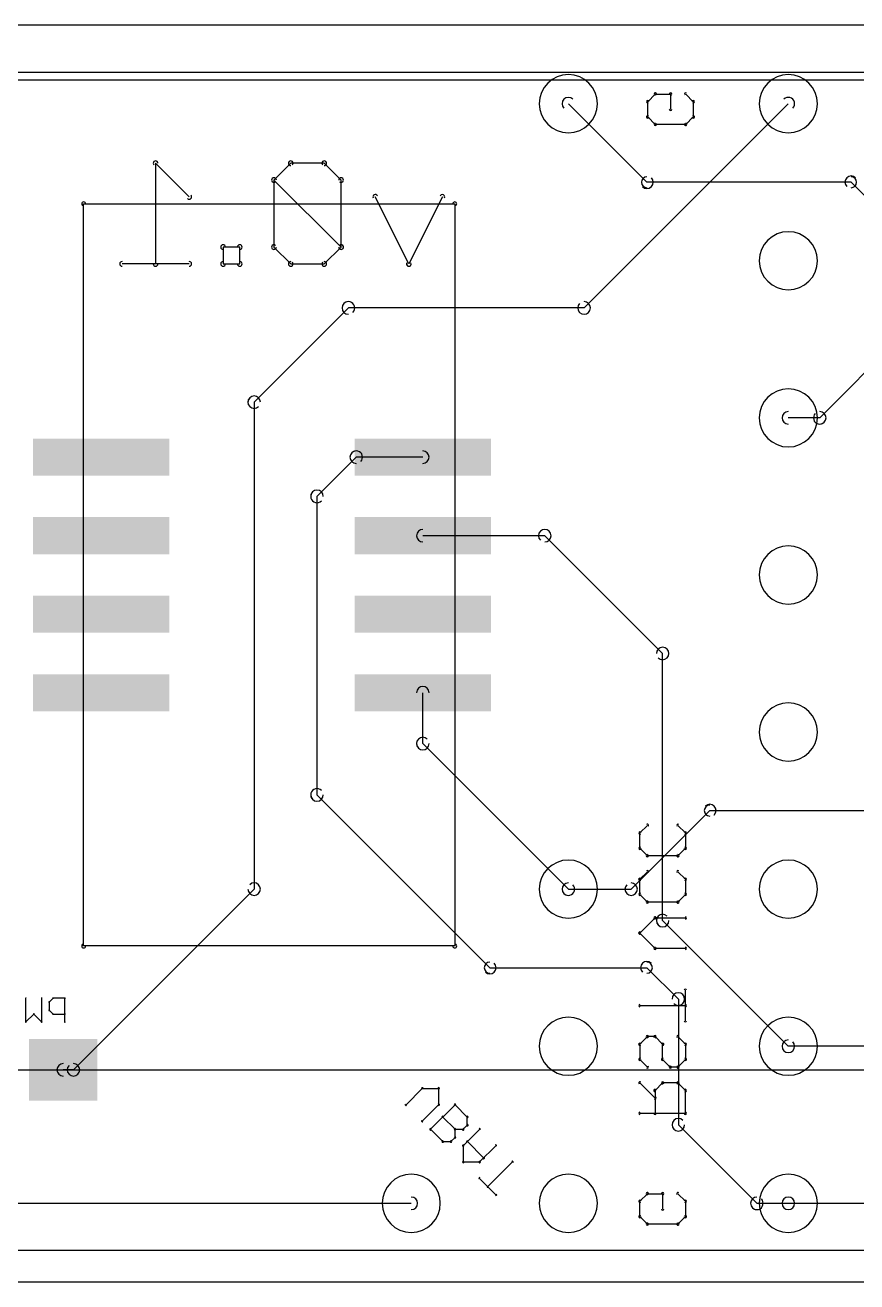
# Model space of a CAD drawing. Extents: x 0 to 45.1, y 0 to 20.3.
# Drawn here: x 18.4 to 31.84, y 0 to 20.32 of the extents above; entities that cross this region are included whole.
import ezdxf

# ---------------------------------------------------------------- set-up
doc = ezdxf.new("R2010")
doc.units = 0
doc.layers.get('0').update_dxf_attribs({"linetype": 'CONTINUOUS'})
for name, color, linetype in [('1', 14, 'CONTINUOUS'), ('16', 174, 'CONTINUOUS'), ('17', 94, 'CONTINUOUS'), ('20', 178, 'CONTINUOUS'), ('21', 214, 'CONTINUOUS'), ('26', 251, 'CONTINUOUS')]:
    doc.layers.add(name, color=color, linetype=linetype)

# ---------------------------------------------------------------- blocks, each defined once
blk = doc.blocks.new('ROUNDP')
blk.add_lwpolyline([(0, -0.25, 1), (0, 0.25, 1), (0, -0.25)], format="xyb")
blk = doc.blocks.new('RECT')
blk.add_solid([(-0.5, -0.5), (0.5, -0.5), (-0.5, 0.5), (0.5, 0.5)])

msp = doc.modelspace()

# ---------------------------------------------------------------- linework, layer by layer
at = {"layer": '1'}
for points in [[(27.2498, 19.1218, 1), (27.1062, 18.9782)], [(28.448, 17.8689, 1), (28.448, 17.6911)], [(28.3762, 17.7082, 1), (28.5198, 17.8518)], [(31.8218, 17.8518, 1), (31.6782, 17.7082)], [(31.75, 17.6911, 1), (31.75, 17.8689)], [(30.734, 14.0716, 1), (30.734, 13.8684)], [(31.1702, 14.0418, 1), (31.3138, 13.8982)], [(31.242, 13.8684, 1), (31.242, 14.0716)], [(29.464, 7.7089, 1), (29.464, 7.5311)], [(29.5358, 7.5482, 1), (29.3922, 7.6918)], [(27.178, 6.4516, 1), (27.178, 6.2484)], [(28.1222, 6.4218, 1), (28.2658, 6.2782)], [(28.194, 6.2484, 1), (28.194, 6.4516)]]:
    msp.add_lwpolyline(points, format="xyb", dxfattribs=at)
for points in [[(28.448, 17.78), (27.178, 19.05)], [(31.75, 17.78), (28.448, 17.78)], [(32.258, 17.272), (31.75, 17.78)], [(32.512, 15.24), (31.242, 13.97)], [(31.242, 13.97), (30.734, 13.97)], [(28.194, 6.35), (29.464, 7.62)], [(29.464, 7.62), (34.5308, 7.62)], [(27.178, 6.35), (28.194, 6.35)]]:
    msp.add_lwpolyline(points, dxfattribs=at)
at = {"layer": '16'}
for points in [[(9.398, 19.558), (38.862, 19.558)], [(30.734, 19.05), (27.432, 15.748)], [(23.622, 15.748), (22.098, 14.224)], [(27.432, 15.748), (23.622, 15.748)], [(22.098, 14.224), (22.098, 6.35)], [(23.749, 13.335), (23.114, 12.7)], [(24.825, 13.335), (23.749, 13.335)], [(23.114, 12.7), (23.114, 7.874)], [(26.797, 12.065), (24.825, 12.065)], [(28.702, 10.16), (26.797, 12.065)], [(28.702, 5.842), (28.702, 10.16)], [(24.825, 8.703), (24.825, 9.525)], [(27.178, 6.35), (24.825, 8.703)], [(23.114, 7.874), (25.908, 5.08)], [(22.098, 6.35), (19.177, 3.429)], [(30.734, 3.81), (28.702, 5.842)], [(25.908, 5.08), (28.448, 5.08)], [(28.448, 5.08), (28.956, 4.572)], [(28.956, 4.572), (28.956, 2.54)], [(32.424, 3.81), (30.734, 3.81)], [(19.177, 3.429), (19.011, 3.429)], [(28.956, 2.54), (30.226, 1.27)], [(12.192, 1.27), (24.638, 1.27)], [(30.226, 1.27), (30.734, 1.27)], [(30.734, 1.27), (33.186, 1.27)], [(38.862, 0.508), (6.35, 0.508)]]:
    msp.add_lwpolyline(points, dxfattribs=at)
for points in [[(30.8058, 18.9782, 1), (30.6622, 19.1218)], [(23.622, 15.8496, 1), (23.622, 15.6464)], [(27.432, 15.6464, 1), (27.432, 15.8496)], [(23.6938, 15.6762, 1), (23.5502, 15.8198)], [(27.3602, 15.8198, 1), (27.5038, 15.6762)], [(22.1996, 14.224, 1), (21.9964, 14.224)], [(22.0262, 14.2958, 1), (22.1698, 14.1522)], [(23.749, 13.4366, 1), (23.749, 13.2334)], [(23.8208, 13.2632, 1), (23.6772, 13.4068)], [(24.825, 13.2334, 1), (24.825, 13.4366)], [(23.2156, 12.7, 1), (23.0124, 12.7)], [(23.0422, 12.7718, 1), (23.1858, 12.6282)], [(24.825, 12.1666, 1), (24.825, 11.9634)], [(26.8688, 12.1368, 1), (26.7252, 11.9932)], [(26.797, 11.9634, 1), (26.797, 12.1666)], [(28.8036, 10.16, 1), (28.6004, 10.16)], [(28.6302, 10.0882, 1), (28.7738, 10.2318)], [(24.9266, 9.525, 1), (24.7234, 9.525)], [(24.8968, 8.7748, 1), (24.7532, 8.6312)], [(24.7234, 8.703, 1), (24.9266, 8.703)], [(23.1858, 7.9458, 1), (23.0422, 7.8022)], [(23.0124, 7.874, 1), (23.2156, 7.874)], [(21.9964, 6.35, 1), (22.1996, 6.35)], [(22.1698, 6.2782, 1), (22.0262, 6.4218)], [(27.1062, 6.2782, 1), (27.2498, 6.4218)], [(28.7738, 5.9138, 1), (28.6302, 5.7702)], [(28.6004, 5.842, 1), (28.8036, 5.842)], [(25.908, 5.1689, 1), (25.908, 4.9911)], [(25.8362, 5.0082, 1), (25.9798, 5.1518)], [(28.5198, 5.1518, 1), (28.3762, 5.0082)], [(28.448, 4.9911, 1), (28.448, 5.1689)], [(29.0576, 4.572, 1), (28.8544, 4.572)], [(28.8842, 4.5002, 1), (29.0278, 4.6438)], [(30.734, 3.9116, 1), (30.734, 3.7084)], [(30.6622, 3.7382, 1), (30.8058, 3.8818)], [(19.011, 3.5306, 1), (19.011, 3.3274)], [(19.1052, 3.5008, 1), (19.2488, 3.3572)], [(19.177, 3.3274, 1), (19.177, 3.5306)], [(28.8544, 2.54, 1), (29.0576, 2.54)], [(29.0278, 2.6118, 1), (28.8842, 2.4682)], [(24.638, 1.1684, 1), (24.638, 1.3716)], [(30.226, 1.3716, 1), (30.226, 1.1684)], [(30.1542, 1.1982, 1), (30.2978, 1.3418)], [(30.734, 1.3716, 1), (30.734, 1.1684)], [(30.734, 1.1684, 1), (30.734, 1.3716)]]:
    msp.add_lwpolyline(points, format="xyb", dxfattribs=at)
at = {"layer": '20'}
for p, q in [((37.211, 20.32), (7.874, 20.32)), ((7.874, 0), (37.211, 0))]:
    msp.add_line(p, q, dxfattribs=at)
at = {"layer": '21'}
for points in [[(42.3418, 19.431), (14.3418, 19.431)], [(19.3418, 5.431), (19.3418, 17.431)], [(19.3418, 17.431), (25.3418, 17.431)], [(25.3418, 17.431), (25.3418, 5.431)], [(25.3418, 5.431), (19.3418, 5.431)], [(14.3418, 3.431), (42.3418, 3.431)]]:
    msp.add_lwpolyline(points, dxfattribs=at)
for points in [[(19.3735, 17.431, 1), (19.3101, 17.431)], [(19.3418, 17.4627, 1), (19.3418, 17.3993)], [(25.3736, 17.431, 1), (25.3101, 17.431)], [(25.3418, 17.3993, 1), (25.3418, 17.4627)], [(19.3418, 5.4627, 1), (19.3418, 5.3993)], [(19.3101, 5.431, 1), (19.3735, 5.431)], [(25.3101, 5.431, 1), (25.3736, 5.431)], [(25.3418, 5.3993, 1), (25.3418, 5.4627)]]:
    msp.add_lwpolyline(points, format="xyb", dxfattribs=at)
at = {"layer": '26'}
for points in [[(28.4798, 19.0825, 1), (28.4417, 19.0825)], [(28.5836, 19.2244, 1), (28.5836, 19.1863)], [(28.597, 19.1919, 1), (28.5701, 19.2188)], [(28.8484, 19.2054, 1), (28.8103, 19.2054)], [(28.8293, 19.1863, 1), (28.8293, 19.2244)], [(29.0885, 19.2188, 1), (29.0616, 19.1919)], [(29.217, 19.0825, 1), (29.1789, 19.0825)], [(28.4472, 19.096, 1), (28.4742, 19.069)], [(28.8103, 18.9596, 1), (28.8484, 18.9596)], [(29.1845, 19.069, 1), (29.2114, 19.096)], [(28.4742, 18.8502, 1), (28.4472, 18.8233)], [(28.4417, 18.8368, 1), (28.4798, 18.8368)], [(28.5836, 18.7329, 1), (28.5836, 18.6948)], [(28.5701, 18.7004, 1), (28.597, 18.7274)], [(29.0616, 18.7274, 1), (29.0885, 18.7004)], [(29.0751, 18.6948, 1), (29.0751, 18.7329)], [(29.1789, 18.8368, 1), (29.217, 18.8368)], [(29.2114, 18.8233, 1), (29.1845, 18.8502)], [(20.5326, 18.1131, 1), (20.4787, 18.0592)], [(20.5437, 18.0862, 1), (20.4675, 18.0862)], [(22.6902, 18.1243, 1), (22.6902, 18.0481)], [(22.7171, 18.0592, 1), (22.6632, 18.1131)], [(23.2595, 18.1131, 1), (23.2056, 18.0592)], [(23.2325, 18.0481, 1), (23.2325, 18.1243)], [(22.446, 17.842, 1), (22.3921, 17.7881)], [(22.4571, 17.815, 1), (22.3809, 17.815)], [(22.3921, 17.842, 1), (22.446, 17.7881)], [(23.5418, 17.815, 1), (23.4656, 17.815)], [(23.4767, 17.7881, 1), (23.5306, 17.842)], [(21.021, 17.5169, 1), (21.0749, 17.5708)], [(24.0902, 17.5609, 1), (24.0221, 17.5268)], [(25.1749, 17.5268, 1), (25.1068, 17.5609)], [(21.5954, 16.7685, 1), (21.5954, 16.6923)], [(21.6335, 16.7304, 1), (21.5573, 16.7304)], [(21.9046, 16.7304, 1), (21.8284, 16.7304)], [(21.8665, 16.6923, 1), (21.8665, 16.7685)], [(22.446, 16.7573, 1), (22.3921, 16.7034)], [(22.3809, 16.7304, 1), (22.4571, 16.7304)], [(23.4656, 16.7304, 1), (23.5418, 16.7304)], [(23.5306, 16.7034, 1), (23.4767, 16.7573)], [(23.4767, 16.7034, 1), (23.5306, 16.7573)], [(19.9633, 16.4973, 1), (19.9633, 16.4211)], [(20.4675, 16.4592, 1), (20.5437, 16.4592)], [(21.0479, 16.4211, 1), (21.0479, 16.4973)], [(21.5954, 16.4973, 1), (21.5954, 16.4211)], [(21.5573, 16.4592, 1), (21.6335, 16.4592)], [(21.8284, 16.4592, 1), (21.9046, 16.4592)], [(21.8665, 16.4211, 1), (21.8665, 16.4973)], [(22.6902, 16.4973, 1), (22.6902, 16.4211)], [(22.6632, 16.4323, 1), (22.7171, 16.4861)], [(23.2056, 16.4861, 1), (23.2595, 16.4323)], [(23.2325, 16.4211, 1), (23.2325, 16.4973)], [(24.5644, 16.4762, 1), (24.6326, 16.4422)], [(24.5644, 16.4422, 1), (24.6326, 16.4762)], [(28.47, 7.3673, 1), (28.4431, 7.3943)], [(28.9615, 7.3943, 1), (28.9346, 7.3673)], [(28.3202, 7.2714, 1), (28.3472, 7.2445)], [(28.3528, 7.2579, 1), (28.3147, 7.2579)], [(29.09, 7.2579, 1), (29.0519, 7.2579)], [(29.0575, 7.2445, 1), (29.0844, 7.2714)], [(28.3472, 7.0256, 1), (28.3202, 6.9987)], [(28.3147, 7.0122, 1), (28.3528, 7.0122)], [(29.0519, 7.0122, 1), (29.09, 7.0122)], [(29.0844, 6.9987, 1), (29.0575, 7.0256)], [(28.4566, 6.9084, 1), (28.4566, 6.8703)], [(28.4431, 6.8758, 1), (28.47, 6.9028)], [(28.9346, 6.9028, 1), (28.9615, 6.8758)], [(28.9481, 6.8703, 1), (28.9481, 6.9084)], [(28.3202, 6.523, 1), (28.3472, 6.496)], [(28.3528, 6.5095, 1), (28.3147, 6.5095)], [(28.47, 6.6189, 1), (28.4431, 6.6458)], [(28.9615, 6.6458, 1), (28.9346, 6.6189)], [(29.09, 6.5095, 1), (29.0519, 6.5095)], [(29.0575, 6.496, 1), (29.0844, 6.523)], [(28.3472, 6.2772, 1), (28.3202, 6.2503)], [(28.3147, 6.2638, 1), (28.3528, 6.2638)], [(28.4566, 6.1599, 1), (28.4566, 6.1218)], [(28.4431, 6.1274, 1), (28.47, 6.1544)], [(28.9346, 6.1544, 1), (28.9615, 6.1274)], [(28.9481, 6.1218, 1), (28.9481, 6.1599)], [(29.0519, 6.2638, 1), (29.09, 6.2638)], [(29.0844, 6.2503, 1), (29.0575, 6.2772)], [(28.5794, 5.903, 1), (28.5794, 5.8649)], [(28.5929, 5.8705, 1), (28.566, 5.8974)], [(29.0709, 5.8649, 1), (29.0709, 5.903)], [(28.3472, 5.6517, 1), (28.3202, 5.6247)], [(28.3202, 5.6517, 1), (28.3472, 5.6247)], [(28.5794, 5.4115, 1), (28.5794, 5.3734)], [(28.566, 5.379, 1), (28.5929, 5.4059)], [(29.0709, 5.3734, 1), (29.0709, 5.4115)], [(29.09, 4.7138, 1), (29.0519, 4.7138)], [(18.4152, 4.585, 1), (18.4025, 4.585)], [(18.6694, 4.585, 1), (18.6567, 4.585)], [(18.7894, 4.5215, 1), (18.7767, 4.5215)], [(18.7786, 4.526, 1), (18.7876, 4.517)], [(18.8466, 4.5914, 1), (18.8466, 4.5787)], [(18.8511, 4.5805, 1), (18.8421, 4.5895)], [(19.0437, 4.585, 1), (19.031, 4.585)], [(19.0373, 4.5787, 1), (19.0373, 4.5914)], [(28.3337, 4.4871, 1), (28.3337, 4.449)], [(29.0709, 4.449, 1), (29.0709, 4.4871)], [(18.5405, 4.3353, 1), (18.5315, 4.3263)], [(18.5405, 4.3263, 1), (18.5315, 4.3353)], [(18.7876, 4.3989, 1), (18.7786, 4.3899)], [(18.7767, 4.3944, 1), (18.7894, 4.3944)], [(18.8466, 4.3372, 1), (18.8466, 4.3245)], [(18.8421, 4.3263, 1), (18.8511, 4.3353)], [(19.0373, 4.3245, 1), (19.0373, 4.3372)], [(18.4044, 4.2082, 1), (18.4134, 4.1992)], [(18.4025, 4.2037, 1), (18.4152, 4.2037)], [(18.6567, 4.2037, 1), (18.6694, 4.2037)], [(18.6586, 4.1992, 1), (18.6676, 4.2082)], [(19.031, 4.2037, 1), (19.0437, 4.2037)], [(29.0519, 4.2223, 1), (29.09, 4.2223)], [(28.3528, 3.8425, 1), (28.3147, 3.8425)], [(28.4566, 3.9844, 1), (28.4566, 3.9463)], [(28.47, 3.9519, 1), (28.4431, 3.9788)], [(28.5929, 3.9788, 1), (28.566, 3.9519)], [(28.5794, 3.9463, 1), (28.5794, 3.9844)], [(28.7214, 3.8425, 1), (28.6833, 3.8425)], [(28.9615, 3.9788, 1), (28.9346, 3.9519)], [(29.09, 3.8425, 1), (29.0519, 3.8425)], [(28.3202, 3.856, 1), (28.3472, 3.829)], [(28.6888, 3.829, 1), (28.7158, 3.856)], [(29.0575, 3.829, 1), (29.0844, 3.856)], [(28.3472, 3.6102, 1), (28.3202, 3.5833)], [(28.3147, 3.5968, 1), (28.3528, 3.5968)], [(28.4431, 3.4604, 1), (28.47, 3.4874)], [(28.7158, 3.6102, 1), (28.6888, 3.5833)], [(28.6833, 3.5968, 1), (28.7214, 3.5968)], [(28.8252, 3.4929, 1), (28.8252, 3.4548)], [(28.8117, 3.4604, 1), (28.8387, 3.4874)], [(28.9346, 3.4874, 1), (28.9615, 3.4604)], [(28.9481, 3.4548, 1), (28.9481, 3.4929)], [(29.0519, 3.5968, 1), (29.09, 3.5968)], [(29.0844, 3.5833, 1), (29.0575, 3.6102)], [(24.8169, 3.1403, 1), (24.8169, 3.1149)], [(24.8259, 3.1186, 1), (24.8079, 3.1366)], [(25.0932, 3.1276, 1), (25.0678, 3.1276)], [(25.0805, 3.1149, 1), (25.0805, 3.1403)], [(28.3472, 3.2304, 1), (28.3202, 3.2035)], [(28.5985, 3.0941, 1), (28.5604, 3.0941)], [(28.566, 3.1076, 1), (28.5929, 3.0806)], [(28.7023, 3.236, 1), (28.7023, 3.1979)], [(28.7158, 3.2035, 1), (28.6888, 3.2304)], [(28.9615, 3.2304, 1), (28.9346, 3.2035)], [(28.9481, 3.1979, 1), (28.9481, 3.236)], [(29.09, 3.0941, 1), (29.0519, 3.0941)], [(29.0575, 3.0806, 1), (29.0844, 3.1076)], [(24.5443, 2.8729, 1), (24.5622, 2.855)], [(25.0678, 2.8639, 1), (25.0932, 2.8639)], [(25.0895, 2.855, 1), (25.0716, 2.8729)], [(25.3546, 2.8715, 1), (25.3366, 2.8535)], [(25.3546, 2.8535, 1), (25.3366, 2.8715)], [(28.566, 2.9577, 1), (28.5929, 2.9847)], [(25.1569, 2.6738, 1), (25.1389, 2.6558)], [(25.5561, 2.6648, 1), (25.5307, 2.6648)], [(25.5344, 2.6558, 1), (25.5523, 2.6738)], [(28.3337, 2.7445, 1), (28.3337, 2.7064)], [(28.5604, 2.7255, 1), (28.5985, 2.7255)], [(29.0519, 2.7255, 1), (29.09, 2.7255)], [(29.0709, 2.7064, 1), (29.0709, 2.7445)], [(24.8079, 2.6093, 1), (24.8259, 2.5913)], [(24.9591, 2.476, 1), (24.9412, 2.4581)], [(24.9412, 2.476, 1), (24.9591, 2.4581)], [(25.3583, 2.467, 1), (25.3329, 2.467)], [(25.3456, 2.4797, 1), (25.3456, 2.4543)], [(25.3366, 2.4581, 1), (25.3546, 2.476)], [(25.4685, 2.476, 1), (25.4864, 2.4581)], [(25.4774, 2.4543, 1), (25.4774, 2.4797)], [(25.5307, 2.533, 1), (25.5561, 2.533)], [(25.5523, 2.524, 1), (25.5344, 2.5419)], [(25.7515, 2.4566, 1), (25.7335, 2.4746)], [(25.1479, 2.282, 1), (25.1479, 2.2566)], [(25.1389, 2.2603, 1), (25.1569, 2.2783)], [(25.2707, 2.2783, 1), (25.2887, 2.2603)], [(25.2797, 2.2566, 1), (25.2797, 2.282)], [(25.3329, 2.3352, 1), (25.3583, 2.3352)], [(25.3546, 2.3262, 1), (25.3366, 2.3442)], [(25.5538, 2.2768, 1), (25.5358, 2.2589)], [(25.4916, 2.202, 1), (25.4662, 2.202)], [(25.4699, 2.2109, 1), (25.4879, 2.193)], [(26.0152, 2.193, 1), (25.9972, 2.2109)], [(25.4789, 1.951, 1), (25.4789, 1.9256)], [(25.4662, 1.9383, 1), (25.4916, 1.9383)], [(25.7335, 1.9473, 1), (25.7515, 1.9293)], [(25.7425, 1.9256, 1), (25.7425, 1.951)], [(25.7995, 1.9952, 1), (25.8174, 2.0132)], [(26.2802, 1.9279, 1), (26.2623, 1.9459)], [(25.7529, 1.6822, 1), (25.735, 1.6642)], [(25.8668, 1.5504, 1), (25.8848, 1.5324)], [(28.4566, 1.4444, 1), (28.4566, 1.4063)], [(28.47, 1.4119, 1), (28.4431, 1.4388)], [(28.7214, 1.4254, 1), (28.6833, 1.4254)], [(28.7023, 1.4063, 1), (28.7023, 1.4444)], [(28.9615, 1.4388, 1), (28.9346, 1.4119)], [(25.9986, 1.4006, 1), (26.0166, 1.4186)], [(28.3202, 1.316, 1), (28.3472, 1.289)], [(28.3528, 1.3025, 1), (28.3147, 1.3025)], [(29.09, 1.3025, 1), (29.0519, 1.3025)], [(29.0575, 1.289, 1), (29.0844, 1.316)], [(28.3472, 1.0702, 1), (28.3202, 1.0433)], [(28.3147, 1.0568, 1), (28.3528, 1.0568)], [(28.6833, 1.1796, 1), (28.7214, 1.1796)], [(29.0519, 1.0568, 1), (29.09, 1.0568)], [(29.0844, 1.0433, 1), (29.0575, 1.0702)], [(28.4566, 0.9529, 1), (28.4566, 0.9148)], [(28.4431, 0.9204, 1), (28.47, 0.9474)], [(28.9346, 0.9474, 1), (28.9615, 0.9204)], [(28.9481, 0.9148, 1), (28.9481, 0.9529)]]:
    msp.add_lwpolyline(points, format="xyb", dxfattribs=at)
for points in [[(28.4607, 19.0825), (28.5836, 19.2054)], [(28.5836, 19.2054), (28.8293, 19.2054)], [(28.8293, 19.2054), (28.8293, 18.9596)], [(29.0751, 19.2054), (29.1979, 19.0825)], [(28.4607, 18.8368), (28.4607, 19.0825)], [(29.1979, 19.0825), (29.1979, 18.8368)], [(28.5836, 18.7139), (28.4607, 18.8368)], [(29.0751, 18.7139), (28.5836, 18.7139)], [(29.1979, 18.8368), (29.0751, 18.7139)], [(21.0479, 17.5439), (20.5056, 18.0862)], [(20.5056, 18.0862), (20.5056, 16.4592)], [(22.6902, 18.0862), (22.419, 17.815)], [(23.2325, 18.0862), (22.6902, 18.0862)], [(23.5037, 17.815), (23.2325, 18.0862)], [(22.419, 17.815), (22.419, 16.7304)], [(23.5037, 16.7304), (22.419, 17.815)], [(23.5037, 16.7304), (23.5037, 17.815)], [(24.5985, 16.4592), (24.0562, 17.5439)], [(25.1408, 17.5439), (24.5985, 16.4592)], [(21.8665, 16.7304), (21.5954, 16.7304)], [(21.5954, 16.7304), (21.5954, 16.4592)], [(21.8665, 16.4592), (21.8665, 16.7304)], [(22.419, 16.7304), (22.6902, 16.4592)], [(23.2325, 16.4592), (23.5037, 16.7304)], [(21.0479, 16.4592), (19.9633, 16.4592)], [(21.5954, 16.4592), (21.8665, 16.4592)], [(22.6902, 16.4592), (23.2325, 16.4592)], [(28.3337, 7.2579), (28.4566, 7.3808)], [(28.9481, 7.3808), (29.0709, 7.2579)], [(28.3337, 7.0122), (28.3337, 7.2579)], [(29.0709, 7.2579), (29.0709, 7.0122)], [(28.4566, 6.8893), (28.3337, 7.0122)], [(29.0709, 7.0122), (28.9481, 6.8893)], [(28.9481, 6.8893), (28.4566, 6.8893)], [(28.3337, 6.5095), (28.4566, 6.6324)], [(28.3337, 6.2638), (28.3337, 6.5095)], [(28.9481, 6.6324), (29.0709, 6.5095)], [(29.0709, 6.5095), (29.0709, 6.2638)], [(28.4566, 6.1409), (28.3337, 6.2638)], [(28.9481, 6.1409), (28.4566, 6.1409)], [(29.0709, 6.2638), (28.9481, 6.1409)], [(28.3337, 5.6382), (28.5794, 5.884)], [(28.5794, 5.884), (29.0709, 5.884)], [(28.5794, 5.3925), (28.3337, 5.6382)], [(29.0709, 5.3925), (28.5794, 5.3925)], [(29.0709, 4.2223), (29.0709, 4.7138)], [(18.4089, 4.2037), (18.4089, 4.585)], [(18.6631, 4.585), (18.6631, 4.2037)], [(18.8466, 4.585), (18.7831, 4.5215)], [(18.7831, 4.5215), (18.7831, 4.3944)], [(19.0373, 4.585), (18.8466, 4.585)], [(19.0373, 4.2037), (19.0373, 4.585)], [(18.536, 4.3308), (18.4089, 4.2037)], [(18.6631, 4.2037), (18.536, 4.3308)], [(18.7831, 4.3944), (18.8466, 4.3308)], [(18.8466, 4.3308), (19.0373, 4.3308)], [(28.3337, 4.468), (29.0709, 4.468)], [(28.4566, 3.9654), (28.3337, 3.8425)], [(28.5794, 3.9654), (28.4566, 3.9654)], [(28.7023, 3.8425), (28.5794, 3.9654)], [(28.9481, 3.9654), (29.0709, 3.8425)], [(28.3337, 3.8425), (28.3337, 3.5968)], [(28.7023, 3.5968), (28.7023, 3.8425)], [(29.0709, 3.8425), (29.0709, 3.5968)], [(28.3337, 3.5968), (28.4566, 3.4739)], [(28.8252, 3.4739), (28.7023, 3.5968)], [(28.9481, 3.4739), (28.8252, 3.4739)], [(29.0709, 3.5968), (28.9481, 3.4739)], [(24.5533, 2.8639), (24.8169, 3.1276)], [(24.8169, 3.1276), (25.0805, 3.1276)], [(25.0805, 3.1276), (25.0805, 2.8639)], [(28.5794, 2.9712), (28.3337, 3.217)], [(28.7023, 3.217), (28.5794, 3.0941)], [(28.5794, 3.0941), (28.5794, 2.7255)], [(28.9481, 3.217), (28.7023, 3.217)], [(29.0709, 3.0941), (28.9481, 3.217)], [(29.0709, 2.7255), (29.0709, 3.0941)], [(25.0805, 2.8639), (24.8169, 2.6003)], [(25.3456, 2.8625), (24.9502, 2.467)], [(25.5434, 2.6648), (25.3456, 2.8625)], [(25.1479, 2.6648), (25.3456, 2.467)], [(25.5434, 2.533), (25.5434, 2.6648)], [(28.3337, 2.7255), (29.0709, 2.7255)], [(24.9502, 2.467), (25.1479, 2.2693)], [(25.3456, 2.3352), (25.3456, 2.467)], [(25.3456, 2.467), (25.4774, 2.467)], [(25.4774, 2.467), (25.5434, 2.533)], [(25.7425, 2.4656), (25.4789, 2.202)], [(25.1479, 2.2693), (25.2797, 2.2693)], [(25.2797, 2.2693), (25.3456, 2.3352)], [(25.5448, 2.2679), (25.8084, 2.0042)], [(25.4789, 2.202), (25.4789, 1.9383)], [(25.7425, 1.9383), (26.0062, 2.202)], [(25.4789, 1.9383), (25.7425, 1.9383)], [(26.2713, 1.9369), (25.8758, 1.5414)], [(25.744, 1.6732), (26.0076, 1.4096)], [(28.3337, 1.3025), (28.4566, 1.4254)], [(28.4566, 1.4254), (28.7023, 1.4254)], [(28.7023, 1.4254), (28.7023, 1.1796)], [(28.9481, 1.4254), (29.0709, 1.3025)], [(28.3337, 1.0568), (28.3337, 1.3025)], [(29.0709, 1.3025), (29.0709, 1.0568)], [(28.4566, 0.9339), (28.3337, 1.0568)], [(29.0709, 1.0568), (28.9481, 0.9339)], [(28.9481, 0.9339), (28.4566, 0.9339)]]:
    msp.add_lwpolyline(points, dxfattribs=at)

# ---------------------------------------------------------------- block references
at = {"layer": '16', "xscale": 0.6, "yscale": 2.2, "rotation": 90}
for p in [(19.625, 13.335), (24.825, 13.335), (19.625, 12.065), (24.825, 12.065), (19.625, 10.795), (24.825, 10.795), (19.625, 9.525), (24.825, 9.525)]:
    msp.add_blockref('RECT', p, dxfattribs=at)
at = {"layer": '16', "xscale": 1.1, "rotation": 180}
msp.add_blockref('RECT', (19.011, 3.429), dxfattribs=at)
at = {"layer": '17', "xscale": 1.8796, "yscale": 1.8796, "rotation": 90}
for p in [(27.178, 19.05), (27.178, 19.05), (30.734, 19.05), (30.734, 19.05), (30.734, 16.51), (30.734, 16.51), (30.734, 13.97), (30.734, 13.97), (30.734, 11.43), (30.734, 11.43), (30.734, 8.89), (30.734, 8.89), (27.178, 6.35), (27.178, 6.35), (30.734, 6.35), (30.734, 6.35), (27.178, 3.81), (27.178, 3.81), (30.734, 3.81), (30.734, 3.81), (24.638, 1.27), (24.638, 1.27), (27.178, 1.27), (27.178, 1.27), (30.734, 1.27), (30.734, 1.27)]:
    msp.add_blockref('ROUNDP', p, dxfattribs=at)

doc.saveas('drawing.dxf')
